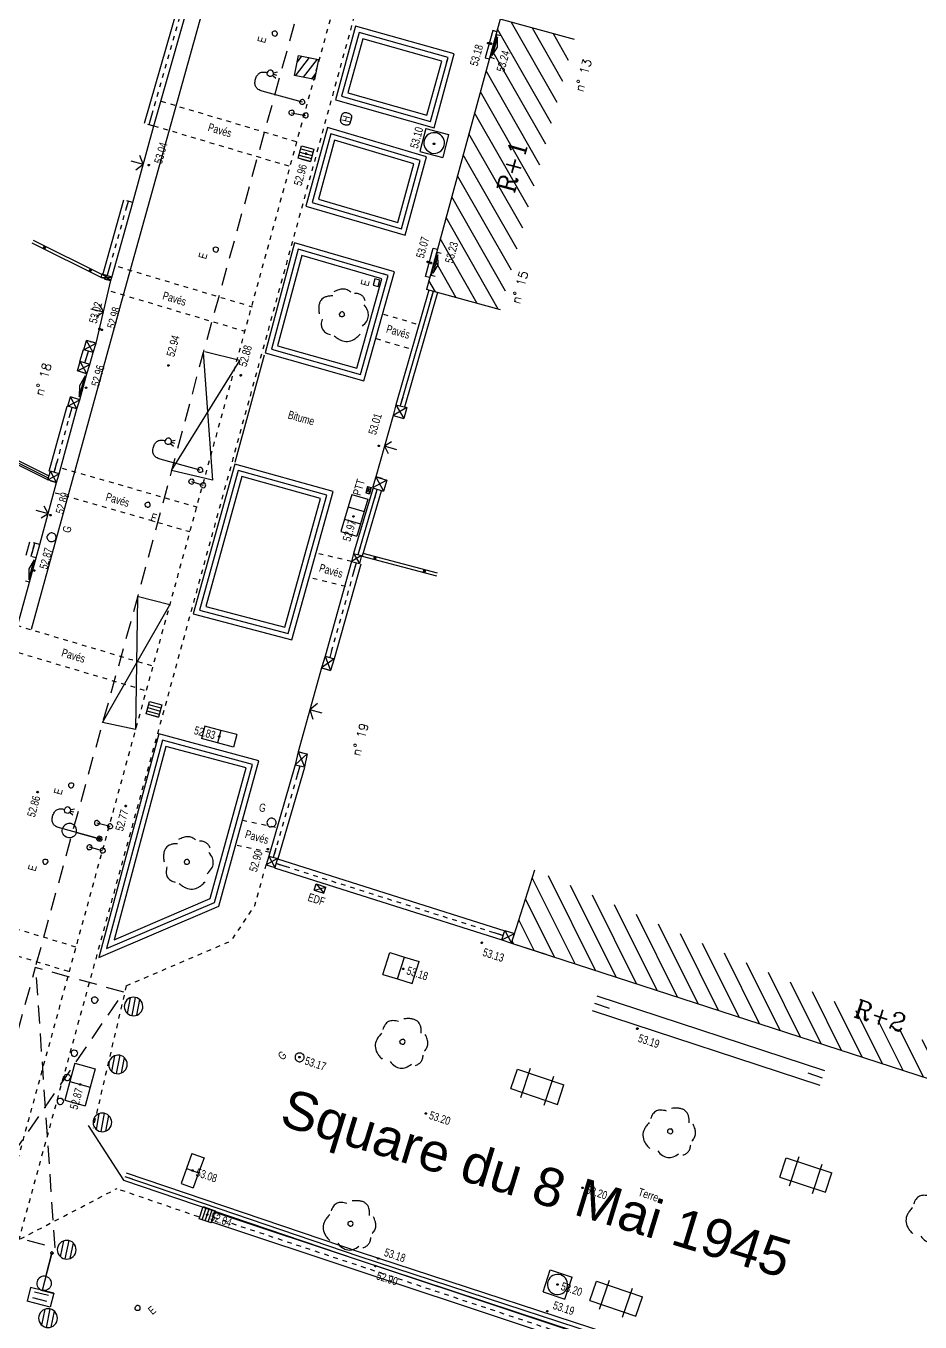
# Model space of a CAD drawing. Extents: x 661856 to 662117, y 6866905 to 6867165.
# Drawn here: x 661884.1 to 661919, y 6866979.5 to 6867030.1 of the extents above; entities that cross this region are included whole.
import ezdxf
from ezdxf.enums import TextEntityAlignment as Align

# ---------------------------------------------------------------- set-up
doc = ezdxf.new("R2010")
doc.units = 0
for name, pattern in [('CONTINU', [0]), ('JSI_MCL0', [1, 0.5, 0.5]), ('JSI_TCO', [1, 0.5, 0.5]), ('JSI_TCO2', [1, 0.5, 0.5]), ('JSI_TIC', [0.2, 0.08, 0.01, -0.1, 0.01]), ('JSI_TIM2', [0.6, 0.3, 0.05, -0.2, 0.05])]:
    doc.linetypes.add(name, pattern=pattern)
doc.layers.get('0').update_dxf_attribs({"linetype": 'CONTINUOUS'})
for name, color, linetype in [('ALTI', 140, 'CONTINUOUS'), ('BATI', 6, 'CONTINUOUS'), ('BORDURE', 7, 'CONTINU'), ('GENIE_CIVIL', 7, 'CONTINUOUS'), ('HACHURE', 7, 'CONTINUOUS'), ('LIMITE', 7, 'CONTINUOUS'), ('MARQUAGE', 7, 'CONTINUOUS'), ('MOB', 6, 'CONTINUOUS'), ('OBJASS', 22, 'CONTINUOUS'), ('OBJDIVERS', 104, 'CONTINUOUS'), ('OBJEAU', 4, 'CONTINUOUS'), ('OBJEDF', 240, 'CONTINUOUS'), ('OBJEP', 220, 'CONTINUOUS'), ('OBJGAZ', 30, 'CONTINUOUS'), ('OBJTELECOM', 3, 'CONTINUOUS'), ('SIGNAL', 6, 'CONTINUOUS'), ('TEXTE', 7, 'CONTINUOUS'), ('VEGETATION', 3, 'CONTINUOUS'), ('VOIRIE', 7, 'CONTINUOUS')]:
    doc.layers.add(name, color=color, linetype=linetype)
doc.styles.add('5-2', font='romand.shx', dxfattribs={"height": 0.35})
doc.styles.add('7-2', font='romanc.shx', dxfattribs={"height": 0.7})
doc.styles.get("Standard").update_dxf_attribs({"font": 'ARIALUNI.ttf', "height": 2})
doc.linetypes.add('JSI_HAIED', pattern='A,0.48,0.06,-0.1,[138,jsi_form.shx,S=0.05,R=0,X=-0.1,Y=0],0.06', length=0.7)
doc.linetypes.add('JSI_HAIEG', pattern='A,0.48,0.06,-0.1,[137,jsi_form.shx,S=0.05,R=0,X=-0.1,Y=0],0.06', length=0.7)
doc.linetypes.add('JSI_MUD', pattern='A,0.0001,[130,jsi_form.shx,S=0.5,R=0,X=0.875,Y=0],-0.75', length=0.7501)
doc.linetypes.add('JSI_MUG', pattern='A,0.0001,[130,jsi_form.shx,S=0.5,R=0,X=-0.125,Y=0],-0.75', length=0.7501)
doc.linetypes.add('JSI_MUR', pattern='A,1e-06,-0.5,[130,jsi_form.shx,S=0.7,R=315,X=0.05,Y=0],-0.5', length=1.000001)

# ---------------------------------------------------------------- blocks, each defined once
blk = doc.blocks.new('$B_200')
at = {"color": 0, "linetype": 'BYBLOCK', "flags": 128}
for points in [[(0, -0.5, -0.414214), (-0.5, 0, -0.414214), (0, 0.5)], [(0, -0.5, 0.414214), (0.5, 0, 0.414214), (0, 0.5)]]:
    blk.add_lwpolyline(points, format="xyb", dxfattribs=at)
blk = doc.blocks.new('$B_220')
at = {"color": 0, "linetype": 'BYBLOCK', "flags": 128}
for points in [[(-0.195, 0.351, 0.077685), (-0.303, 0.336, 0.115926), (-0.379, 0.292, 0.119307), (-0.426, 0.217, 0.082378), (-0.441, 0.113)], [(0.297, 0.272, 0.039633), (0.273, 0.344, 0.053426), (0.241, 0.401, 0.147584), (0.154, 0.47, 0.071882), (0.099, 0.483, 0.058066), (0.036, 0.48, 0.043501), (-0.035, 0.463, 0.032041), (-0.113, 0.431)], [(0.461, -0.046, 0.087593), (0.487, 0.033, 0.096392), (0.482, 0.113, 0.080457), (0.446, 0.192, 0.056881), (0.379, 0.272)], [(-0.441, 0.033, 0.03619), (-0.474, -0.044, 0.046233), (-0.492, -0.116, 0.121403), (-0.482, -0.245, 0.119181), (-0.41, -0.354, 0.044648), (-0.351, -0.401, 0.034835), (-0.277, -0.443)], [(0.379, -0.364, 0.076898), (0.431, -0.319, 0.090424), (0.461, -0.265, 0.083207), (0.472, -0.2, 0.062964), (0.461, -0.126)], [(-0.113, -0.443, 0.078382), (0.005, -0.498, 0.113914), (0.113, -0.503, 0.115194), (0.21, -0.458, 0.080222), (0.297, -0.364)]]:
    blk.add_lwpolyline(points, format="xyb", dxfattribs=at)
blk = doc.blocks.new('$B_100')
at = {"color": 0, "linetype": 'BYBLOCK', "flags": 128}
for points in [[(0, 0.625, -0.4142136), (-0.1875, 0.8125, -0.4142136), (0, 1)], [(0, 0.625, 0.4142136), (0.1875, 0.8125, 0.4142136), (0, 1)]]:
    blk.add_lwpolyline(points, format="xyb", dxfattribs=at)
blk.add_lwpolyline([(0, 0.625), (0, 0)], dxfattribs=at)
blk = doc.blocks.new('$B_030')
at = {"color": 0, "linetype": 'BYBLOCK', "flags": 128}
for points in [[(0, 0), (0, 1)], [(0, 1), (1, 1)], [(0, 1), (1, 0)], [(0, 0), (1, 1)], [(1, 0), (1, 1)], [(0, 0), (1, 0)]]:
    blk.add_lwpolyline(points, dxfattribs=at)
blk = doc.blocks.new('$B_001')
at = {"color": 0, "linetype": 'BYBLOCK', "flags": 128}
for points in [[(0, 0), (0, 1)], [(0, 1), (1, 1)], [(1, 0), (1, 1)], [(0, 0), (1, 0)]]:
    blk.add_lwpolyline(points, dxfattribs=at)
blk = doc.blocks.new('$B_130')
at = {"color": 0, "linetype": 'BYBLOCK', "flags": 128}
for points in [[(0, 0), (0, 0.812, -0.08), (0.012, 0.895, -0.117647), (0.047, 0.953, -0.117647), (0.105, 0.988, -0.08), (0.188, 1, -0.08), (0.27, 0.988, -0.117647), (0.328, 0.953, -0.117647), (0.363, 0.895, -0.08), (0.375, 0.812)], [(0.375, 0.688, -0.414214), (0.312, 0.75, -0.414214), (0.375, 0.812)], [(0.375, 0.688, 0.414214), (0.438, 0.75, 0.414214), (0.375, 0.812)]]:
    blk.add_lwpolyline(points, format="xyb", dxfattribs=at)
for points in [[(0.344, 0.688), (0.312, 0.625)], [(0.375, 0.688), (0.375, 0.625)], [(0.406, 0.688), (0.438, 0.625)]]:
    blk.add_lwpolyline(points, dxfattribs=at)
blk = doc.blocks.new('$B_020')
at = {"color": 0, "linetype": 'BYBLOCK', "flags": 128}
for points in [[(0, 0), (0, 1)], [(0, 1), (1, 1)], [(1, 0), (1, 1)], [(0, 0), (1, 0)]]:
    blk.add_lwpolyline(points, dxfattribs=at)
for points in [[(0.5, 0.0625, -0.4142136), (0.0625, 0.5, -0.4142136), (0.5, 0.9375)], [(0.5, 0.0625, 0.4142136), (0.9375, 0.5, 0.4142136), (0.5, 0.9375)]]:
    blk.add_lwpolyline(points, format="xyb", dxfattribs=at)
blk = doc.blocks.new('$B_038')
at = {"color": 0, "linetype": 'BYBLOCK', "flags": 128}
blk.add_lwpolyline([(-0.5, 0.5), (0.5, 0.5), (0.5, -0.5), (-0.5, -0.5)], close=True, dxfattribs=at)
for points in [[(-0.344, 0.5), (-0.5, 0.188)], [(0.031, 0.5), (-0.469, -0.5)], [(0.438, 0.5), (-0.062, -0.5)], [(0.5, -0.188), (0.344, -0.5)]]:
    blk.add_lwpolyline(points, dxfattribs=at)
blk = doc.blocks.new('$B_043')
at = {"color": 0, "linetype": 'BYBLOCK', "flags": 128}
blk.add_lwpolyline([(0, 0.5), (1, 0.5)], dxfattribs=at)
blk = doc.blocks.new('$B_202')
at = {"color": 0, "linetype": 'BYBLOCK', "flags": 128}
for points in [[(0, -0.5, -0.4142136), (-0.5, 0, -0.4142136), (0, 0.5)], [(0, -0.5, 0.4142136), (0.5, 0, 0.4142136), (0, 0.5)]]:
    blk.add_lwpolyline(points, format="xyb", dxfattribs=at)
for points in [[(-0.5, 0), (0.5, 0)], [(-0.4297, 0.25), (0.4297, 0.25)], [(0.4297, -0.25), (-0.4297, -0.25)]]:
    blk.add_lwpolyline(points, dxfattribs=at)
blk = doc.blocks.new('$B_115')
at = {"color": 0, "linetype": 'BYBLOCK', "flags": 128}
for points in [[(-0.312, 1), (-0.312, 1.375), (0.312, 1.375)], [(-0.312, 1), (0.312, 1), (0.312, 1.375)], [(-0.188, 1.25), (0.188, 1.25)], [(-0.188, 1.094), (0.188, 1.094)], [(0.031, 1), (-0.281, 1)], [(0, 0), (0, 1)]]:
    blk.add_lwpolyline(points, dxfattribs=at)
blk = doc.blocks.new('$B_046')
at = {"color": 0, "linetype": 'BYBLOCK', "flags": 128}
for points in [[(0.25, -0.25), (0.25, 1.25)], [(0.75, -0.25), (0.75, 1.25)], [(0, 0), (0, 1)], [(0, 1), (1, 1)], [(1, 0), (1, 1)], [(0, 0), (1, 0)]]:
    blk.add_lwpolyline(points, dxfattribs=at)
blk = doc.blocks.new('$B_036')
at = {"color": 0, "linetype": 'BYBLOCK', "flags": 128}
for points in [[(0.25, 0, -0.136112), (0.18, 0.02, -0.093715), (0.12, 0.08, -0.064299), (0.06, 0.17, -0.047953), (0.02, 0.29, -0.038983), (0, 0.43, -0.037377), (0, 0.57, -0.038983), (0.02, 0.71, -0.047953), (0.06, 0.83, -0.064299), (0.12, 0.92, -0.093715), (0.18, 0.98, -0.136112), (0.25, 1), (0.75, 1)], [(0.25, 0), (0.75, 0, 0.136112), (0.82, 0.02, 0.094751), (0.89, 0.08, 0.063905), (0.94, 0.17, 0.045295), (0.98, 0.29, 0.038983), (1, 0.43, 0.035261), (1, 0.57, 0.038983), (0.98, 0.71, 0.045295), (0.94, 0.83, 0.063905), (0.89, 0.92, 0.094751), (0.82, 0.98, 0.136112), (0.75, 1)]]:
    blk.add_lwpolyline(points, format="xyb", dxfattribs=at)
blk = doc.blocks.new('$B_027')
at = {"color": 0, "linetype": 'BYBLOCK', "flags": 128}
for points in [[(-0.5, -0.5), (0.5, -0.5), (0.5, -0.188)], [(-0.5, -0.5), (-0.5, -0.188)]]:
    blk.add_lwpolyline(points, dxfattribs=at)
blk.add_lwpolyline([(-0.406, -0.406), (0.406, -0.406), (0, -0.188)], close=True, dxfattribs=at)
blk = doc.blocks.new('$B_028')
at = {"color": 0, "linetype": 'BYBLOCK', "flags": 128}
for points in [[(0, 0.5), (0, -0.5), (0.094, -0.062)], [(-0.5, -0.5), (-0.5, 0)], [(0.5, 0), (0.5, -0.5)], [(-0.094, -0.062), (0, -0.5)], [(-0.5, -0.5), (0.5, -0.5)]]:
    blk.add_lwpolyline(points, dxfattribs=at)
blk = doc.blocks.new('$B_210')
at = {"linetype": 'CONTINUOUS'}
blk.add_hatch(color=0, dxfattribs=at).paths.add_polyline_path([(0, -0.5, -1), (0, 0.5, -1)])
at = {"color": 0, "linetype": 'BYBLOCK', "flags": 128}
blk.add_lwpolyline([(0, -0.5, -1), (0, 0.5, -1)], format="xyb", close=True, dxfattribs=at)
blk = doc.blocks.new('GEOCARR1')
at = {"const_width": 1}
blk.add_lwpolyline([(0, 0), (0, 1)], dxfattribs=at)

msp = doc.modelspace()

# ---------------------------------------------------------------- hatches: boundary and pattern name
at = {"layer": 'HACHURE', "linetype": 'CONTINUOUS', "ltscale": 2}
h = msp.add_hatch(dxfattribs=at)
h.set_pattern_fill('_USER', color=256, scale=0.6, angle=119.7194, style=0, pattern_type=0)
h.set_pattern_definition([(119.71942, (661958.265, 6866695.073), (-0.5210781, -0.2974519), [])])
h.paths.add_polyline_path([(661902.584, 6867030.393), (661905.478, 6867029.603), (661902.594, 6867019.049), (661899.701, 6867019.84)])
at = {"layer": 'HACHURE'}
h = msp.add_hatch(dxfattribs=at)
h.set_pattern_fill('_USER', color=256, scale=0.6, angle=296.4939, style=0, pattern_type=0)
h.set_pattern_definition([(296.49394472, (50261.49716, 6738626.0907), (0.5369889077, 0.26766193795), [])])
edge = h.paths.add_edge_path()
edge.add_line((661903.021, 6866994.313), (661931.619, 6866985.015))
edge.add_line((661932.549, 6866987.867), (661903.936, 6866997.17))
edge.add_line((661931.619, 6866985.015), (661932.568, 6866987.86))
edge.add_line((661903.021, 6866994.313), (661903.936, 6866997.17))
at = {"layer": 'OBJASS', "linetype": 'CONTINUOUS', "ltscale": 2}
h = msp.add_hatch(dxfattribs=at)
h.set_pattern_fill('_USER', color=256, scale=0.125, angle=164.677, style=0, pattern_type=0)
h.set_pattern_definition([(164.677, (661894.82816, 6867025.45086), (-0.033032, -0.120556), [])])
h.paths.add_polyline_path([(661894.828, 6867025.451), (661895.31, 6867025.319), (661895.178, 6867024.836), (661894.696, 6867024.969)])
h = msp.add_hatch(dxfattribs=at)
h.set_pattern_fill('_USER', color=256, scale=0.125, angle=164.677, style=0, pattern_type=0)
h.set_pattern_definition([(164.677, (661888.89306, 6867003.74972), (-0.033032, -0.120556), [])])
h.paths.add_polyline_path([(661888.893, 6867003.75), (661889.375, 6867003.618), (661889.243, 6867003.135), (661888.761, 6867003.268)])
h = msp.add_hatch(dxfattribs=at)
h.set_pattern_fill('_USER', color=256, scale=0.125, angle=-108.9357, style=0, pattern_type=0)
h.set_pattern_definition([(251.064, (661890.82571, 6866983.54648), (0.118235, -0.040563), [])])
h.paths.add_polyline_path([(661890.826, 6866983.546), (661890.988, 6866984.019), (661891.461, 6866983.857), (661891.299, 6866983.384)])

# ---------------------------------------------------------------- linework, layer by layer
at = {"layer": 'BATI', "linetype": 'JSI_TCO2', "ltscale": 2, "elevation": 57.333, "flags": 128}
for points in [[(661902.584, 6867030.393), (661899.701, 6867019.84)], [(661905.478, 6867029.603), (661902.584, 6867030.393)], [(661902.594, 6867019.049), (661899.701, 6867019.84)], [(661903.021, 6866994.313), (661903.936, 6866997.17)], [(661903.021, 6866994.313), (661904.368, 6866993.882)], [(661903.021, 6866994.313), (661931.619, 6866985.015)]]:
    msp.add_lwpolyline(points, dxfattribs=at)
at = {"layer": 'BATI', "elevation": 57.333, "flags": 128}
msp.add_lwpolyline([(661899.827, 6867020.303), (661899.667, 6867020.347), (661899.966, 6867021.459), (661900.131, 6867021.414)], dxfattribs=at)
at = {"layer": 'BORDURE', "linetype": 'JSI_TCO', "ltscale": 2, "elevation": 57.333, "flags": 128}
for points in [[(661886.504, 6866987.182), (661887.884, 6866985.056)], [(661891.442, 6866983.799), (661914.761, 6866976.047)], [(661891.316, 6866983.42), (661914.634, 6866975.667)]]:
    msp.add_lwpolyline(points, dxfattribs=at)
at = {"layer": 'BORDURE', "linetype": 'JSI_TIC', "ltscale": 2, "elevation": 57.333, "flags": 128}
msp.add_lwpolyline([(661891.379, 6866983.609), (661914.697, 6866975.857)], dxfattribs=at)
at = {"layer": 'GENIE_CIVIL', "elevation": 57.333, "flags": 128}
msp.add_lwpolyline([(661902.451, 6867029.907), (661902.29, 6867029.95), (661901.997, 6867028.89), (661902.161, 6867028.846)], dxfattribs=at)
at = {"layer": 'LIMITE', "linetype": 'JSI_MUG', "ltscale": 0.4}
for p, q in [((661900.546, 6867028.9, 110.434), (661900.352, 6867028.954, 110.431)), ((661899.46, 6867024.882, 110.423), (661899.263, 6867024.941, 110.419)), ((661898.214, 6867020.393, 110.335), (661898.02, 6867020.45, 110.333)), ((661886.37, 6867016.974, 110.3), (661886.487, 6867017.357, 110.307)), ((661885.176, 6867012.693, 110.226), (661885.281, 6867013.079, 110.235)), ((661892.358, 6867012.776, 110.215), (661892.305, 6867012.584, 110.213)), ((661884.273, 6867009.411, 110.177), (661884.377, 6867009.797, 110.221)), ((661892.913, 6867001.293, 110.172), (661892.721, 6867001.345, 110.169))]:
    msp.add_line(p, q, dxfattribs=at)
at = {"layer": 'LIMITE', "linetype": 'JSI_MUD', "ltscale": 0.4}
for p, q in [((661900.493, 6867028.705, 110.438), (661900.546, 6867028.9, 110.437)), ((661899.406, 6867024.684, 110.423), (661899.46, 6867024.882, 110.425)), ((661898.159, 6867020.199, 110.332), (661898.214, 6867020.393, 110.335)), ((661886.393, 6867017.049, 110.301), (661886.51, 6867017.431, 110.308)), ((661885.764, 6867014.842, 110.273), (661885.87, 6867015.228, 110.281)), ((661892.551, 6867012.723, 110.222), (661892.358, 6867012.776, 110.219)), ((661884.31, 6867009.548, 110.193), (661884.414, 6867009.934, 110.236)), ((661892.86, 6867001.102, 110.176), (661892.913, 6867001.293, 110.175))]:
    msp.add_line(p, q, dxfattribs=at)
at = {"layer": 'LIMITE', "linetype": 'JSI_MUG', "ltscale": 0.37}
for p, q in [((661888.879, 6867026.288, 110.396), (661888.981, 6867026.644, 110.404)), ((661887.245, 6867020.365, 110.348), (661887.345, 6867020.722, 110.349)), ((661896.961, 6867009.162, 110.307), (661896.862, 6867008.806, 110.3)), ((661894.763, 6867001.225, 110.221), (661894.659, 6867000.87, 110.223)), ((661893.828, 6866997.428, 110.281), (661894.181, 6866997.316, 110.289))]:
    msp.add_line(p, q, dxfattribs=at)
at = {"layer": 'LIMITE', "linetype": 'JSI_MUD', "ltscale": 0.37}
for p, q in [((661887.968, 6867022.936, 110.361), (661888.068, 6867023.292, 110.363)), ((661896.027, 6867005.827, 110.241), (661895.927, 6867005.47, 110.234)), ((661893.828, 6866998.014, 110.234), (661893.725, 6866997.659, 110.236)), ((661902.35, 6866994.724, 110.46), (661902.702, 6866994.612, 110.468))]:
    msp.add_line(p, q, dxfattribs=at)
at = {"layer": 'LIMITE', "linetype": 'JSI_TCO', "ltscale": 2}
for p, q in [((661900.133, 6867019.718, 110.39), (661898.848, 6867015.243, 110.342)), ((661887.982, 6866985.34, 110.276), (661897.12, 6866982.247, 110.226)), ((661897.12, 6866982.247, 110.226), (661910.635, 6866977.825, 110.252))]:
    msp.add_line(p, q, dxfattribs=at)
at = {"layer": 'LIMITE', "linetype": 'JSI_MUG', "ltscale": 0.35}
msp.add_line((661899.965, 6867019.766, 110.39), (661899.868, 6867019.43, 110.386), dxfattribs=at)
at = {"layer": 'LIMITE', "linetype": 'JSI_MUD', "ltscale": 0.35}
msp.add_line((661898.777, 6867015.627, 110.345), (661898.68, 6867015.291, 110.342), dxfattribs=at)
at = {"layer": 'LIMITE', "linetype": 'JSI_MUG', "ltscale": 0.3}
msp.add_line((661887.933, 6866985.198, 110.276), (661888.217, 6866985.1, 110.274), dxfattribs=at)
at = {"layer": 'LIMITE', "linetype": 'JSI_TCO', "ltscale": 2, "elevation": 57.333, "flags": 128}
for points in [[(661888.702, 6867026.339), (661890.413, 6867032.315), (661892.652, 6867040.566)], [(661889.057, 6867026.237), (661890.77, 6867032.216), (661893.009, 6867040.469)], [(661887.067, 6867020.416), (661887.89, 6867023.342)], [(661887.423, 6867020.315), (661888.246, 6867023.242)], [(661899.796, 6867019.814), (661898.512, 6867015.339)], [(661886.179, 6867017.033), (661886.319, 6867017.49)], [(661886.562, 6867016.916), (661886.701, 6867017.373)], [(661884.983, 6867012.746), (661885.677, 6867015.281)], [(661885.369, 6867012.64), (661886.063, 6867015.175)], [(661897.606, 6867012.059), (661896.859, 6867009.525)], [(661897.941, 6867011.96), (661897.195, 6867009.426)], [(661884.08, 6867009.463), (661884.221, 6867009.986)], [(661884.466, 6867009.359), (661884.607, 6867009.882)], [(661896.783, 6867009.212), (661895.749, 6867005.52)], [(661897.14, 6867009.112), (661896.105, 6867005.42)], [(661883.745, 6867006.702), (661884.207, 6867008.409)], [(661894.585, 6867001.277), (661893.548, 6866997.711)], [(661894.94, 6867001.174), (661893.903, 6866997.607)], [(661893.772, 6866997.252), (661902.646, 6866994.436)], [(661893.884, 6866997.604), (661902.758, 6866994.788)], [(661887.884, 6866985.056), (661897.001, 6866981.951)], [(661897.001, 6866981.951), (661910.526, 6866977.492)]]:
    msp.add_lwpolyline(points, dxfattribs=at)
at = {"layer": 'LIMITE', "linetype": 'JSI_TIC', "ltscale": 2, "elevation": 57.333, "flags": 128}
for points in [[(661888.879, 6867026.288), (661890.592, 6867032.266), (661892.831, 6867040.517)], [(661887.245, 6867020.365), (661888.068, 6867023.292)], [(661886.37, 6867016.974), (661886.51, 6867017.431)], [(661885.176, 6867012.693), (661885.87, 6867015.228)], [(661884.273, 6867009.411), (661884.414, 6867009.934)], [(661896.961, 6867009.162), (661895.927, 6867005.47)], [(661894.763, 6867001.225), (661893.725, 6866997.659)], [(661893.828, 6866997.428), (661902.702, 6866994.612)]]:
    msp.add_lwpolyline(points, dxfattribs=at)
at = {"layer": 'LIMITE', "linetype": 'JSI_TCO', "ltscale": 2, "elevation": 57.333, "flags": 128}
for points in [[(661900.791, 6867029.039), (661896.937, 6867030.124), (661896.148, 6867027.25), (661900.002, 6867026.15)], [(661900.301, 6867028.761), (661897.216, 6867029.63), (661896.638, 6867027.526), (661899.723, 6867026.646)], [(661899.704, 6867025.018), (661895.839, 6867026.173), (661895.001, 6867023.098), (661898.872, 6867021.961)], [(661898.46, 6867020.53), (661894.557, 6867021.666), (661893.406, 6867017.365), (661897.265, 6867016.27)], [(661892.219, 6867013.023), (661890.598, 6867007.178), (661894.45, 6867006.16), (661896.068, 6867011.951)], [(661893.16, 6867001.434), (661889.254, 6867002.483), (661886.91, 6866993.755), (661891.595, 6866995.757)]]:
    msp.add_lwpolyline(points, close=True, dxfattribs=at)
at = {"layer": 'LIMITE', "linetype": 'JSI_MUR', "ltscale": 0.4, "elevation": 57.333, "flags": 128}
for points in [[(661900.546, 6867028.9), (661897.076, 6867029.877), (661896.393, 6867027.388), (661899.863, 6867026.398)], [(661899.46, 6867024.882), (661895.978, 6867025.923), (661895.246, 6867023.235), (661898.733, 6867022.21)], [(661898.214, 6867020.393), (661894.697, 6867021.417), (661893.65, 6867017.503), (661897.126, 6867016.517)], [(661892.358, 6867012.776), (661890.845, 6867007.32), (661894.311, 6867006.404), (661895.822, 6867011.812)], [(661892.913, 6867001.293), (661889.395, 6867002.238), (661887.21, 6866994.1), (661891.428, 6866995.903)]]:
    msp.add_lwpolyline(points, close=True, dxfattribs=at)
at = {"layer": 'LIMITE', "linetype": 'CONTINUOUS', "elevation": 57.333, "flags": 128}
for points in [[(661887.002, 6867020.308), (661884.318, 6867021.647)], [(661897.195, 6867009.426), (661900.093, 6867008.653)]]:
    msp.add_lwpolyline(points, dxfattribs=at)
at = {"layer": 'LIMITE', "elevation": 57.333, "flags": 128}
for points in [[(661887.056, 6867020.415), (661884.371, 6867021.754)], [(661884.971, 6867012.548), (661882.286, 6867013.886)], [(661884.927, 6867012.402), (661882.242, 6867013.741)], [(661884.927, 6867012.402), (661885.029, 6867012.742)], [(661897.226, 6867009.542), (661900.124, 6867008.769)]]:
    msp.add_lwpolyline(points, dxfattribs=at)
at = {"layer": 'LIMITE', "linetype": 'JSI_MUR', "ltscale": 0.35, "elevation": 57.333, "flags": 128}
for points in [[(661899.965, 6867019.766), (661898.68, 6867015.291)], [(661897.773, 6867012.01), (661897.027, 6867009.476)]]:
    msp.add_lwpolyline(points, dxfattribs=at)
at = {"layer": 'LIMITE', "linetype": 'JSI_MUR', "ltscale": 0.15, "elevation": 57.333, "flags": 128}
msp.add_lwpolyline([(661884.949, 6867012.475), (661882.264, 6867013.814)], dxfattribs=at)
at = {"layer": 'LIMITE', "linetype": 'JSI_MUG', "ltscale": 0.35, "elevation": 57.333, "flags": 128}
msp.add_lwpolyline([(661897.773, 6867012.01), (661897.674, 6867011.674)], dxfattribs=at)
at = {"layer": 'LIMITE', "linetype": 'JSI_MUD', "ltscale": 0.35, "elevation": 57.333, "flags": 128}
msp.add_lwpolyline([(661897.126, 6867009.811), (661897.027, 6867009.476)], dxfattribs=at)
at = {"layer": 'LIMITE', "linetype": 'JSI_MUR', "ltscale": 0.32, "elevation": 57.333, "flags": 128}
for points in [[(661887.933, 6866985.198), (661897.066, 6866982.081)], [(661897.066, 6866982.081), (661910.581, 6866977.659)]]:
    msp.add_lwpolyline(points, dxfattribs=at)
at = {"layer": 'LIMITE', "linetype": 'JSI_TCO', "ltscale": 2}
for points in [[(661899.215, 6867024.746, 110.421), (661896.117, 6867025.672, 110.352), (661895.49, 6867023.371, 110.315), (661898.593, 6867022.46, 110.39), (661899.215, 6867024.746, 110.421)], [(661897.968, 6867020.257, 110.332), (661894.838, 6867021.168, 110.288), (661893.894, 6867017.642, 110.256), (661896.988, 6867016.764, 110.272), (661897.968, 6867020.257, 110.332)], [(661892.498, 6867012.53, 110.217), (661891.092, 6867007.461, 110.166), (661894.171, 6867006.647, 110.21), (661895.575, 6867011.673, 110.265), (661892.498, 6867012.53, 110.217)], [(661892.667, 6867001.152, 110.173), (661889.537, 6867001.993, 110.127), (661887.51, 6866994.446, 110.168), (661891.261, 6866996.049, 110.198), (661892.667, 6867001.152, 110.173)]]:
    msp.add_polyline3d(points, dxfattribs=at)
at = {"layer": 'MARQUAGE', "linetype": 'JSI_TIM2', "ltscale": 2, "elevation": 57.333, "flags": 128}
for points in [[(661903.879, 6867064.149), (661898.734, 6867045.501), (661897.289, 6867040.111), (661890.992, 6867017.385), (661889.752, 6867012.766), (661888.427, 6867007.819), (661887.061, 6867002.924), (661884.431, 6866993.356)], [(661887.894, 6866992.395), (661884.431, 6866993.356), (661881.687, 6866983.326), (661885.209, 6866982.425), (661884.458, 6866993.365)], [(661881.687, 6866983.326), (661887.894, 6866992.395)]]:
    msp.add_lwpolyline(points, dxfattribs=at)
at = {"layer": 'MARQUAGE', "linetype": 'JSI_MCL0', "ltscale": 2, "elevation": 57.333, "flags": 128}
for points in [[(661884.284, 6867006.575), (661887.876, 6867019.636), (661893.749, 6867040.704), (661899.351, 6867061.57)], [(661890.992, 6867017.385), (661891.348, 6867012.397), (661889.752, 6867012.766), (661892.419, 6867017.073), (661891.052, 6867017.405)], [(661892.234, 6867013.101), (661893.384, 6867017.284)], [(661888.427, 6867007.819), (661888.351, 6867002.656), (661887.061, 6867002.924), (661889.688, 6867007.524), (661888.417, 6867007.845)]]:
    msp.add_lwpolyline(points, dxfattribs=at)
at = {"layer": 'OBJASS', "linetype": 'JSI_TCO', "ltscale": 2, "elevation": 57.333, "flags": 128}
for points in [[(661894.828, 6867025.451), (661895.31, 6867025.319), (661895.178, 6867024.836), (661894.696, 6867024.969)], [(661888.893, 6867003.75), (661889.375, 6867003.618), (661889.243, 6867003.135), (661888.761, 6867003.268)], [(661890.826, 6866983.546), (661890.988, 6866984.019), (661891.461, 6866983.857), (661891.299, 6866983.384)]]:
    msp.add_lwpolyline(points, close=True, dxfattribs=at)
at = {"layer": 'OBJEAU', "linetype": 'CONTINUOUS', "elevation": 57.333, "flags": 128}
msp.add_lwpolyline([(661897.816, 6867019.96), (661897.882, 6867020.202), (661897.689, 6867020.254), (661897.623, 6867020.013)], close=True, dxfattribs=at)
at = {"layer": 'VEGETATION', "linetype": 'JSI_MUG', "ltscale": 0.6}
msp.add_line((661906.263, 6866991.962, 110.529), (661906.833, 6866991.776, 110.53), dxfattribs=at)
at = {"layer": 'VEGETATION', "linetype": 'JSI_MUD', "ltscale": 0.6}
msp.add_line((661914.585, 6866989.24, 110.551), (661915.155, 6866989.053, 110.553), dxfattribs=at)
at = {"layer": 'VEGETATION', "linetype": 'JSI_HAIEG', "ltscale": 2, "elevation": 57.333, "flags": 128}
msp.add_lwpolyline([(661906.356, 6866992.247), (661915.248, 6866989.338)], dxfattribs=at)
at = {"layer": 'VEGETATION', "linetype": 'JSI_HAIED', "ltscale": 2, "elevation": 57.333, "flags": 128}
msp.add_lwpolyline([(661906.17, 6866991.677), (661915.062, 6866988.768)], dxfattribs=at)
at = {"layer": 'VOIRIE', "linetype": 'JSI_TIC', "ltscale": 2, "elevation": 57.333, "flags": 128}
for points in [[(661911.049, 6867084.945), (661905.545, 6867065.039), (661900.041, 6867045.002), (661896.289, 6867031.642), (661882.78, 6866982.339)], [(661911.887, 6867084.713), (661906.384, 6867064.808), (661900.879, 6867044.769), (661897.128, 6867031.409), (661883.788, 6866982.723)], [(661889.343, 6867027.195), (661894.701, 6867025.596)], [(661889.057, 6867026.237), (661894.415, 6867024.638)], [(661887.672, 6867020.733), (661892.907, 6867019.165)], [(661887.385, 6867019.775), (661892.62, 6867018.207)], [(661898.024, 6867018.881), (661899.295, 6867018.498)], [(661897.735, 6867017.924), (661899.006, 6867017.541)], [(661885.484, 6867012.865), (661890.749, 6867011.345)], [(661885.206, 6867011.904), (661890.472, 6867010.384)], [(661896.783, 6867009.212), (661895.387, 6867009.548)], [(661896.549, 6867008.24), (661895.153, 6867008.576)], [(661883.703, 6867006.727), (661889.081, 6867005.119)], [(661883.417, 6867005.769), (661888.795, 6867004.161)], [(661893.813, 6866998.823), (661892.533, 6866999.101)], [(661893.6, 6866997.846), (661892.321, 6866998.124)], [(661887.987, 6866992.648), (661892.079, 6866994.397), (661893.008, 6866995.781), (661893.447, 6866997.371)], [(661880.744, 6866995.765), (661886.034, 6866994.16)], [(661880.453, 6866994.808), (661885.744, 6866993.203)], [(661887.987, 6866992.648), (661886.689, 6866987.087)], [(661875.773, 6866978.528), (661887.628, 6866984.733)], [(661887.755, 6866984.678), (661890.849, 6866983.616)]]:
    msp.add_lwpolyline(points, dxfattribs=at)

# ---------------------------------------------------------------- block references
at = {"layer": 'ALTI', "linetype": 'CONTINUOUS'}
for p, xscale, yscale, rotation in [((661902.119, 6867029.464, 57.333), 0.0599999995798479, 0.0599999995798479, 254.5717762959758), ((661902.222, 6867029.439, 57.333), 0.0599999995798479, 0.0599999995798479, 254.5717762959758), ((661899.997, 6867025.529, 57.333), 0.0599999998903301, 0.0599999998903301, 163.3585776627346), ((661895.003, 6867025.144, 57.333), 0.0599999996022764, 0.0599999996022764, 254.6770339960792), ((661888.869, 6867024.699, 57.333), 0.060000000062509, 0.060000000062509, 74.42364366340487), ((661899.753, 6867020.914, 57.333), 0.0600000002485919, 0.0600000002485919, 254.9434972032102), ((661899.883, 6867020.874, 57.333), 0.0600000002485919, 0.0600000002485919, 254.9434972032102), ((661886.942, 6867018.295, 57.333), 0.0600000003437403, 0.0600000003437403, 74.62035218229323), ((661887.031, 6867018.264, 57.333), 0.0600000003437403, 0.0600000003437403, 74.62035218229323), ((661889.633, 6867016.875, 57.333), 0.0600000002390201, 0.0600000002390201, 254.9733420621115), ((661892.46, 6867016.486, 57.333), 0.0600000000455461, 0.0600000000455461, 254.677022354932), ((661886.416, 6867016.001, 57.333), 0.0600000003437403, 0.0600000003437403, 74.62035218229323), ((661897.842, 6867013.733, 57.333), 0.0600000003692228, 0.0600000003692228, 253.5866761785742), ((661885.023, 6867011.025, 57.333), 0.0600000003437403, 0.0600000003437403, 74.62035218229323), ((661896.859, 6867010.977, 57.333), 0.0600000003692228, 0.0600000003692228, 253.5866761785742), ((661884.391, 6867008.861, 57.333), 0.0599999997093718, 0.0599999997093718, 74.85257005326186), ((661891.613, 6867002.38, 57.333), 0.0600000001201919, 0.0600000001201919, 164.9628208844594), ((661884.527, 6867000.212, 57.333), 0.0599999999593909, 0.0599999999593909, 254.6292792429317), ((661887.968, 6866999.664, 57.333), 0.0600000000455461, 0.0600000000455461, 254.677022354932), ((661893.513, 6866997.982, 57.333), 0.0600000002105046, 0.0600000002105046, 253.7789079459838), ((661901.863, 6866994.328, 57.333), 0.0600000001853267, 0.0600000001853267, 342.3934322861983), ((661898.799, 6866993.304, 57.333), 0.0600000001853267, 0.0600000001853267, 342.3934322861983), ((661907.936, 6866990.97, 57.333), 0.0599999998782091, 0.0599999998782091, 341.8846233950505), ((661894.749, 6866989.855, 57.333), 0.0600000002105046, 0.0600000002105046, 253.7789079459838), ((661886.189, 6866988.791, 57.333), 0.0599999996022764, 0.0599999996022764, 254.6770339960792), ((661899.678, 6866987.656, 57.333), 0.0599999999671498, 0.0599999999671498, 341.8815289380797), ((661890.575, 6866985.43, 57.333), 0.0600000001660319, 0.0600000001660319, 341.0642843246292), ((661905.799, 6866984.753, 57.333), 0.0599999999671498, 0.0599999999671498, 341.8815289380797), ((661891.143, 6866983.703, 57.333), 0.0600000001660319, 0.0600000001660319, 341.0642843246292), ((661897.823, 6866981.999, 57.333), 0.0599999999671498, 0.0599999999671498, 341.8815289380797), ((661897.719, 6866981.698, 57.333), 0.0599999999671498, 0.0599999999671498, 341.8815289380797), ((661904.822, 6866980.976, 57.333), 0.0599999999671498, 0.0599999999671498, 341.8815289380797), ((661904.413, 6866979.932, 57.333), 0.0599999999671498, 0.0599999999671498, 341.8815289380797)]:
    msp.add_blockref('$B_210', p, dxfattribs=dict(at, xscale=xscale, yscale=yscale, rotation=rotation))
at = {"layer": 'LIMITE', "linetype": 'CONTINUOUS'}
for name, p, xscale, yscale, rotation in [('$B_027', (661902.569, 6867029.285, 57.333), 0.9222265449267841, 0.5000000000742785, 254.2801928882175), ('$B_028', (661888.41, 6867024.805, 57.333), 3.103482123671484, 0.5000000000742785, 74.84822706647105), ('$B_027', (661900.252, 6867020.785, 57.333), 0.9190723855645347, 0.5000000000742785, 255.2453384052085), ('$B_030', (661887.385, 6867020.191, 57.333), 0.1301977340162932, 0.4000000002458762, 72.96303333939917), ('$B_028', (661886.853, 6867019.025, 57.333), 2.513582256131181, 0.5000000000742785, 76.70681794899099), ('$B_030', (661886.701, 6867017.373, 57.333), 0.3863017604112334, 0.3862999998280036, 74.10124065643677), ('$B_030', (661886.45, 6867016.547, 57.333), 0.3857214020550637, 0.3857000001897266, 73.104276279833), ('$B_027', (661886.07, 6867016.107, 57.333), 1.048573926398464, 0.5000000000742785, 74.72200311799313), ('$B_030', (661886.063, 6867015.175, 57.333), 0.3767230944245691, 0.3767000000376066, 72.90712593080619), ('$B_030', (661898.512, 6867015.339, 57.333), 0.4379465948130485, 0.4379000003279678, 255.498586515843), ('$B_028', (661898.308, 6867013.651, 57.333), 2.486505750763928, 0.5000000000742785, 254.3436746557882), ('$B_028', (661884.696, 6867011.157, 57.333), 2.506479684473759, 0.5000000000742785, 74.73479588079992), ('$B_030', (661885.267, 6867012.3, 57.333), 0.3547768311303536, 0.3548000002263849, 73.3827906465174), ('$B_030', (661897.731, 6867012.521, 57.333), 0.4493450456328305, 0.4492999999615535, 252.822163131755), ('$B_027', (661884.096, 6867008.951, 57.333), 0.9880109820338868, 0.5000000000742785, 74.72463567220312), ('$B_030', (661896.859, 6867009.525, 57.333), 0.3222018774444602, 0.3222000000473456, 256.4057232864095), ('$B_030', (661895.749, 6867005.52, 57.333), 0.4724886138433093, 0.369999999738484, 253.0055603218813), ('$B_028', (661895.392, 6867003.358, 57.333), 3.41243721821589, 0.5000000000742785, 254.3729661193746), ('$B_030', (661894.692, 6867001.782, 57.333), 0.5162971622189065, 0.369999999738484, 258.0566849347439), ('$B_030', (661893.548, 6866997.711, 57.333), 0.3539786430213481, 0.3540000003989038, 253.4801880983504), ('$B_030', (661902.646, 6866994.436, 57.333), 0.3937144776812307, 0.3937000003251615, 341.926201884483)]:
    msp.add_blockref(name, p, dxfattribs=dict(at, xscale=xscale, yscale=yscale, rotation=rotation))
at = {"layer": 'LIMITE'}
for p, xscale, yscale, zscale, rotation in [((661884.819, 6867021.531, 57.333), 0.119999999771243, 0.119999999771243, 0.119999999771243, 153.4944767311695), ((661886.609, 6867020.639, 57.333), 0.119999999771243, 0.119999999771243, 0.119999999771243, 153.4944767311695), ((661897.678, 6867009.297, 57.333), 0.1199999998986394, 0.1199999998986394, 0.1199999998986394, 345.0662065908951), ((661899.61, 6867008.782, 57.333), 0.1199999998986394, 0.1199999998986394, 0.1199999998986394, 345.0662065908951)]:
    msp.add_blockref('GEOCARR1', p, dxfattribs=dict(at, xscale=xscale, yscale=yscale, zscale=zscale, rotation=rotation))
at = {"layer": 'MOB', "linetype": 'CONTINUOUS'}
for name, p, xscale, yscale, rotation in [('$B_038', (661895.021, 6867028.512, 57.333), 0.8010616580017673, 0.8011000001378833, 349.0394697045303), ('$B_200', (661894.443, 6867026.745, 57.333), 0.1999999998261629, 0.1999999998261629, 349.0007908523482), ('$B_043', (661894.39, 6867026.473, 57.333), 0.5549243643655564, 0.554900000443925, 349.0007907299769), ('$B_200', (661894.988, 6867026.64, 57.333), 0.1999999998261629, 0.1999999998261629, 349.0007908523482), ('$B_036', (661896.703, 6867026.228, 57.333), 0.462812834630578, 0.4000000002458762, 75.18246313420764), ('$B_200', (661890.535, 6867012.339, 57.333), 0.1999999999562527, 0.1999999999562527, 342.5000790901636), ('$B_043', (661890.463, 6867012.112, 57.333), 0.477301843471319, 0.4773000004355757, 342.5000789032937), ('$B_200', (661890.99, 6867012.196, 57.333), 0.1999999999562527, 0.1999999999562527, 342.5000790901636), ('$B_200', (661886.844, 6866998.999, 57.333), 0.2000000000623305, 0.2000000000623305, 165.6823844856993), ('$B_043', (661887.422, 6866999.124, 57.333), 0.5289491563769818, 0.5289000000042502, 165.6823847713832), ('$B_200', (661887.356, 6866998.868, 57.333), 0.2000000000623305, 0.2000000000623305, 165.6823844856993), ('$B_200', (661886.55, 6866998.052, 57.333), 0.2000000000623305, 0.2000000000623305, 165.6823844856993), ('$B_043', (661887.128, 6866998.178, 57.333), 0.5289491562641825, 0.5289000000042502, 165.6823847682648), ('$B_200', (661887.063, 6866997.922, 57.333), 0.2000000000623305, 0.2000000000623305, 165.6823844856993), ('$B_200', (661886.752, 6866992.091, 57.333), 0.2500000002786975, 0.2500000002786975, 254.6770341268663), ('$B_202', (661888.272, 6866991.837, 57.333), 0.7252137411119516, 0.7252000003442541, 259.3851267198291), ('$B_200', (661885.955, 6866990.013, 57.333), 0.2500000002786975, 0.2500000002786975, 254.6770341268663), ('$B_202', (661887.664, 6866989.573, 57.333), 0.725115300824651, 0.7252000003442541, 259.3837364407746), ('$B_046', (661902.996, 6866988.63, 57.333), 1.920396984892887, 0.7999999995604627, 341.2595030272817), ('$B_200', (661885.682, 6866989.072, 57.333), 0.2500000002786975, 0.2500000002786975, 254.6770341268663), ('$B_200', (661885.408, 6866988.131, 57.333), 0.2500000002786975, 0.2500000002786975, 254.6770341268663), ('$B_202', (661887.056, 6866987.309, 57.333), 0.7252137411119516, 0.7252000003442541, 259.3851267198291), ('$B_046', (661913.496, 6866985.168, 57.333), 1.876896805940015, 0.7999999995604627, 341.804181709277), ('$B_202', (661885.663, 6866982.335, 57.333), 0.7346524754979166, 0.7346999995729383, 258.0958479976211), ('$B_115', (661885.08, 6866982.203, 57.333), 1.500000000168424, 1.500000000168424, 165.6642549116499), ('$B_200', (661885.08, 6866982.203, 57.333), 0.0999999999971932, 0.0999999999971932, 165.6642547994432), ('$B_046', (661906.082, 6866980.355, 57.333), 1.89417305704221, 0.7999999995604627, 341.0486239271319), ('$B_202', (661884.934, 6866979.663, 57.333), 0.7347504954546658, 0.7346999995729383, 258.0973924183978)]:
    msp.add_blockref(name, p, dxfattribs=dict(at, xscale=xscale, yscale=yscale, rotation=rotation))
at = {"layer": 'OBJASS', "linetype": 'CONTINUOUS'}
for p, xscale, yscale, rotation in [((661899.675, 6867026.123, 57.333), 0.922947479464124, 0.9229000001480615, 255.6137120636855), ((661904.254, 6866980.689, 57.333), 0.9000081000143901, 0.9000000003201547, 341.8812491450234)]:
    msp.add_blockref('$B_020', p, dxfattribs=dict(at, xscale=xscale, yscale=yscale, rotation=rotation))
at = {"layer": 'OBJDIVERS', "linetype": 'CONTINUOUS'}
for p, xscale, yscale, rotation in [((661891.678, 6867002.622, 57.333), 0.6499489980032479, 0.5000000000742785, 164.9674430358602), ((661892.305, 6867002.453, 57.333), 0.6500709191932108, 0.5000000000742785, 164.961126442365), ((661898.006, 6866993.092, 57.333), 0.6000087082591645, 0.9000000003201547, 342.3916633889443), ((661898.578, 6866992.911, 57.333), 0.6000087082591645, 0.9000000003201547, 342.3916633889443), ((661885.985, 6866989.624, 57.333), 0.7500182732743719, 0.8199999998980726, 254.6785837646231), ((661885.787, 6866988.9, 57.333), 0.7500182733051327, 0.8199999998980726, 254.6785837560459)]:
    msp.add_blockref('$B_001', p, dxfattribs=dict(at, xscale=xscale, yscale=yscale, rotation=rotation))
at = {"layer": 'OBJEAU', "linetype": 'CONTINUOUS'}
for p, xscale, yscale, rotation in [((661893.782, 6867029.84, 57.333), 0.1999999996651236, 0.1999999996651236, 254.5131782802139), ((661891.481, 6867021.402, 57.333), 0.1999999996651236, 0.1999999996651236, 254.5131782802139), ((661888.825, 6867011.435, 57.333), 0.2000000000706697, 0.2000000000706697, 343.8968124031442), ((661885.834, 6867000.477, 57.333), 0.2000000001845446, 0.2000000001845446, 254.6292792450666), ((661884.824, 6866997.495, 57.333), 0.2000000001845446, 0.2000000001845446, 254.6292792450666), ((661888.436, 6866980.057, 57.333), 0.1999999997335443, 0.1999999997335443, 39.79769516085221)]:
    msp.add_blockref('$B_200', p, dxfattribs=dict(at, xscale=xscale, yscale=yscale, rotation=rotation))
at = {"layer": 'OBJEDF', "linetype": 'CONTINUOUS', "xscale": 0.400037660632224, "yscale": 0.2499999995714944, "rotation": 342.3930693878124}
msp.add_blockref('$B_030', (661895.319, 6866996.385, 57.333), dxfattribs=at)
at = {"layer": 'OBJEP', "linetype": 'CONTINUOUS'}
for name, p, xscale, yscale, rotation in [('$B_130', (661894.861, 6867027.16, 57.333), 2.000000000191315, 2.000000000191315, 74.67702242635542), ('$B_200', (661894.861, 6867027.16, 57.333), 0.2000000003691885, 0.2000000003691885, 74.67702246420718), ('$B_130', (661890.876, 6867012.786, 57.333), 2.000000000191315, 2.000000000191315, 74.67702242635542), ('$B_200', (661890.876, 6867012.786, 57.333), 0.2000000003691885, 0.2000000003691885, 74.67702246420718), ('$B_130', (661886.943, 6866998.384, 57.333), 2.000000000191315, 2.000000000191315, 74.67702242635542), ('$B_200', (661886.943, 6866998.384, 57.333), 0.2000000003691885, 0.2000000003691885, 74.67702246420718)]:
    msp.add_blockref(name, p, dxfattribs=dict(at, xscale=xscale, yscale=yscale, rotation=rotation))
at = {"layer": 'OBJGAZ', "linetype": 'CONTINUOUS'}
for p, xscale, yscale, rotation in [((661885.074, 6867010.158, 57.333), 0.3500000000132344, 0.3500000000132344, 74.62035212224794), ((661893.655, 6866999.019, 57.333), 0.3499999998896848, 0.3499999998896848, 167.7130140643029), ((661894.749, 6866989.854, 57.333), 0.3500000003192996, 0.3500000003192996, 220.8641439743913)]:
    msp.add_blockref('$B_200', p, dxfattribs=dict(at, xscale=xscale, yscale=yscale, rotation=rotation))
at = {"layer": 'OBJTELECOM', "linetype": 'CONTINUOUS'}
for name, p, xscale, yscale, rotation in [('$B_001', (661896.791, 6867011.832, 57.333), 0.500019929185344, 0.6499999998173706, 253.5814386720611), ('$B_030', (661897.406, 6867012.144, 57.333), 0.249996240004831, 0.1499999997430921, 253.5924575367245), ('$B_001', (661896.649, 6867011.352, 57.333), 0.4999924800096621, 0.6499999998173706, 253.5924575367245), ('$B_001', (661896.508, 6867010.873, 57.333), 0.500019929152439, 0.6499999998173706, 253.5814386848568), ('$B_001', (661890.55, 6866986.092, 57.333), 0.6186948600292225, 0.5005999997115781, 250.2962229453597), ('$B_001', (661890.341, 6866985.51, 57.333), 0.6186948599899722, 0.5005999997115781, 250.2962229555094)]:
    msp.add_blockref(name, p, dxfattribs=dict(at, xscale=xscale, yscale=yscale, rotation=rotation))
at = {"layer": 'SIGNAL', "linetype": 'CONTINUOUS'}
for name, p, xscale, yscale, rotation in [('$B_100', (661886.943, 6866998.384, 57.333), 1.499999999717452, 1.499999999717452, 74.67702241843855), ('$B_200', (661886.943, 6866998.384, 57.333), 0.0999999997662504, 0.0999999997662504, 74.67702232937157), ('$B_100', (661885.08, 6866982.203, 57.333), 1.500000000168424, 1.500000000168424, 165.6642549116499), ('$B_200', (661885.08, 6866982.203, 57.333), 0.0999999999971932, 0.0999999999971932, 165.6642547994432)]:
    msp.add_blockref(name, p, dxfattribs=dict(at, xscale=xscale, yscale=yscale, rotation=rotation))
at = {"layer": 'VEGETATION', "linetype": 'CONTINUOUS'}
for name, p, xscale, yscale, rotation in [('$B_220', (661896.41, 6867018.868, 57.333), 2.000000000329411, 2.000000000329411, 74.33323412831358), ('$B_200', (661896.41, 6867018.868, 57.333), 0.2000000004042049, 0.2000000004042049, 74.33323414428831), ('$B_220', (661890.354, 6866997.477, 57.333), 1.999999999919782, 1.999999999919782, 74.59249892101505), ('$B_200', (661890.354, 6866997.477, 57.333), 0.2000000001777344, 0.2000000001777344, 74.5924989287617), ('$B_220', (661898.771, 6866990.459, 57.333), 1.999999999846561, 1.999999999846561, 342.3934326298555), ('$B_200', (661898.771, 6866990.459, 57.333), 0.1999999999462495, 0.1999999999462495, 342.3934325983722), ('$B_220', (661909.221, 6866986.964, 57.333), 2.000000000076797, 2.000000000076797, 341.8846230220972), ('$B_200', (661909.221, 6866986.964, 57.333), 0.2000000000766597, 0.2000000000766597, 341.8846229724182), ('$B_220', (661896.742, 6866983.353, 57.333), 2.000000000038173, 2.000000000038173, 341.0642847219208), ('$B_220', (661919.489, 6866983.634, 57.333), 1.999999999908303, 1.999999999908303, 341.9422527353345), ('$B_200', (661896.742, 6866983.353, 57.333), 0.1999999998388829, 0.1999999998388829, 341.0642848185381)]:
    msp.add_blockref(name, p, dxfattribs=dict(at, xscale=xscale, yscale=yscale, rotation=rotation))

# ---------------------------------------------------------------- texts
msp.add_text('Square du 8 Mai 1945', height=1.5, rotation=343.051).set_placement((661893.915, 6866987.226, 57.333))
at = {"layer": 'ALTI', "linetype": 'CONTINUOUS', "width": 0.75}
for s, rotation, p in [('53.18', 74.5718, (661901.922, 6867029.352, 57.333)), ('53.07', 74.9435, (661899.817, 6867021.848, 57.333)), ('53.01', 73.5867, (661897.97, 6867014.944, 57.333)), ('52.90', 73.7789, (661893.314, 6866997.873, 57.333)), ('53.17', 341.8815, (661895.721, 6866989.322, 57.333))]:
    msp.add_text(s, height=0.32, rotation=rotation, dxfattribs=at).set_placement(p, align=Align.RIGHT)
for s, rotation, p in [('53.24', 74.5718, (661902.653, 6867029.204, 57.333)), ('53.23', 74.9435, (661900.638, 6867021.733, 57.333))]:
    msp.add_text(s, height=0.32, rotation=rotation, dxfattribs=at).set_placement(p, align=Align.TOP_RIGHT)
for s, rotation, p in [('53.10', 74.7434, (661899.431, 6867026.176, 57.333)), ('52.96', 74.677, (661894.894, 6867024.718, 57.333)), ('52.94', 74.9733, (661889.919, 6867018.04, 57.333)), ('52.88', 74.677, (661892.745, 6867017.651, 57.333)), ('52.97', 73.5867, (661896.814, 6867010.823, 57.333)), ('52.83', 344.9628, (661891.458, 6867002.422, 57.333)), ('52.86', 74.6293, (661884.485, 6867000.058, 57.333)), ('52.77', 74.677, (661887.925, 6866999.51, 57.333)), ('52.87', 74.677, (661886.147, 6866988.637, 57.333))]:
    msp.add_text(s, height=0.32, rotation=rotation, dxfattribs=at).set_placement(p, align=Align.MIDDLE_RIGHT)
for s, rotation, p in [('53.04', 74.4236, (661889.066, 6867024.81, 57.333)), ('52.98', 74.6204, (661887.228, 6867018.376, 57.333)), ('52.96', 74.6204, (661886.613, 6867016.113, 57.333)), ('52.89', 74.6204, (661885.22, 6867011.136, 57.333)), ('52.87', 74.8526, (661884.587, 6867008.974, 57.333)), ('53.13', 342.3934, (661901.968, 6866994.127, 57.333)), ('53.19', 341.8846, (661908.038, 6866990.768, 57.333)), ('52.90', 341.8815, (661897.821, 6866981.496, 57.333))]:
    msp.add_text(s, height=0.32, rotation=rotation, dxfattribs=at).set_placement(p, align=Align.TOP_LEFT)
for s, rotation, p in [('53.02', 74.6204, (661886.83, 6867018.492, 57.333)), ('53.18', 341.8815, (661898.025, 6866982.101, 57.333)), ('53.19', 341.8815, (661904.615, 6866980.034, 57.333))]:
    msp.add_text(s, height=0.32, rotation=rotation, dxfattribs=at).set_placement(p)
for s, rotation, p in [('53.18', 342.3934, (661898.951, 6866993.256, 57.333)), ('53.20', 341.8815, (661899.83, 6866987.607, 57.333)), ('53.08', 341.0643, (661890.726, 6866985.378, 57.333)), ('53.20', 341.8815, (661905.951, 6866984.703, 57.333)), ('52.84', 341.0643, (661891.294, 6866983.651, 57.333)), ('53.20', 341.8815, (661904.974, 6866980.927, 57.333))]:
    msp.add_text(s, height=0.32, rotation=rotation, dxfattribs=at).set_placement(p, align=Align.MIDDLE_LEFT)
at = {"layer": 'BATI', "style": '7-2'}
for s, rotation, p in [('R+1', 74.4772, (661903.117, 6867023.569, 57.333)), ('R+2', 341.8001, (661916.34, 6866991.457, 57.333))]:
    msp.add_text(s, height=0.7, rotation=rotation, dxfattribs=at).set_placement(p)
at = {"layer": 'MOB', "linetype": 'CONTINUOUS', "width": 0.75}
msp.add_text('H', height=0.32, rotation=75.1825, dxfattribs=at).set_placement((661896.569, 6867026.503, 57.333), align=Align.MIDDLE_CENTER)
at = {"layer": 'OBJEAU', "linetype": 'CONTINUOUS', "width": 0.75}
for rotation, p in [(74.5132, (661893.462, 6867029.659, 57.333)), (74.5132, (661891.161, 6867021.221, 57.333)), (74.6293, (661885.514, 6867000.296, 57.333)), (74.6293, (661884.504, 6866997.313, 57.333))]:
    msp.add_text('E', height=0.32, rotation=rotation, dxfattribs=at).set_placement(p, align=Align.RIGHT)
for rotation, p in [(74.8021, (661897.125, 6867020.031, 57.333)), (343.8968, (661889.003, 6867011.113, 57.333)), (39.7977, (661888.802, 6866980.023, 57.333))]:
    msp.add_text('E', height=0.32, rotation=rotation, dxfattribs=at).set_placement(p, align=Align.TOP_LEFT)
at = {"layer": 'OBJEDF', "linetype": 'CONTINUOUS', "width": 0.75}
msp.add_text('EDF', height=0.32, rotation=342.3934, dxfattribs=at).set_placement((661895.461, 6866996.172, 57.333), align=Align.TOP_CENTER)
at = {"layer": 'OBJGAZ', "linetype": 'CONTINUOUS', "width": 0.75}
msp.add_text('G', height=0.32, rotation=74.6204, dxfattribs=at).set_placement((661885.486, 6867010.392, 57.333), align=Align.TOP_LEFT)
for rotation, p in [(347.713, (661893.398, 6866999.417, 57.333)), (40.8641, (661894.277, 6866989.888, 57.333))]:
    msp.add_text('G', height=0.32, rotation=rotation, dxfattribs=at).set_placement(p, align=Align.RIGHT)
at = {"layer": 'OBJTELECOM', "linetype": 'CONTINUOUS', "width": 0.75}
msp.add_text('PTT', height=0.32, rotation=73.5867, dxfattribs=at).set_placement((661897.217, 6867012.07, 57.333), align=Align.CENTER)
at = {"layer": 'TEXTE', "style": '5-2'}
for s, p in [('n° 13', (661905.816, 6867027.528, 57.333)), ('n° 15', (661903.34, 6867019.253, 57.333)), ('n° 18', (661884.732, 6867015.656, 57.333)), ('n° 19', (661897.107, 6867001.59, 57.333))]:
    msp.add_text(s, height=0.35, rotation=74.5381, dxfattribs=at).set_placement(p)
at = {"layer": 'TEXTE', "linetype": 'CONTINUOUS', "width": 0.75}
for s, rotation, p in [('Pavés', 343.3283, (661891.642, 6867026.061, 57.333)), ('Pavés', 343.3283, (661889.868, 6867019.483, 57.333)), ('Pavés', 344.0291, (661898.6, 6867018.19, 57.333)), ('Bitume', 344.1594, (661894.818, 6867014.822, 57.333)), ('Pavés', 343.3283, (661887.65, 6867011.627, 57.333)), ('Pavés', 344.0291, (661895.982, 6867008.854, 57.333)), ('Pavés', 343.3283, (661885.924, 6867005.54, 57.333)), ('Pavés', 344.0291, (661893.089, 6866998.456, 57.333)), ('Terre', 341.8815, (661908.368, 6866984.481, 57.333))]:
    msp.add_text(s, height=0.32, rotation=rotation, dxfattribs=at).set_placement(p, align=Align.MIDDLE_CENTER)

doc.saveas('drawing.dxf')
